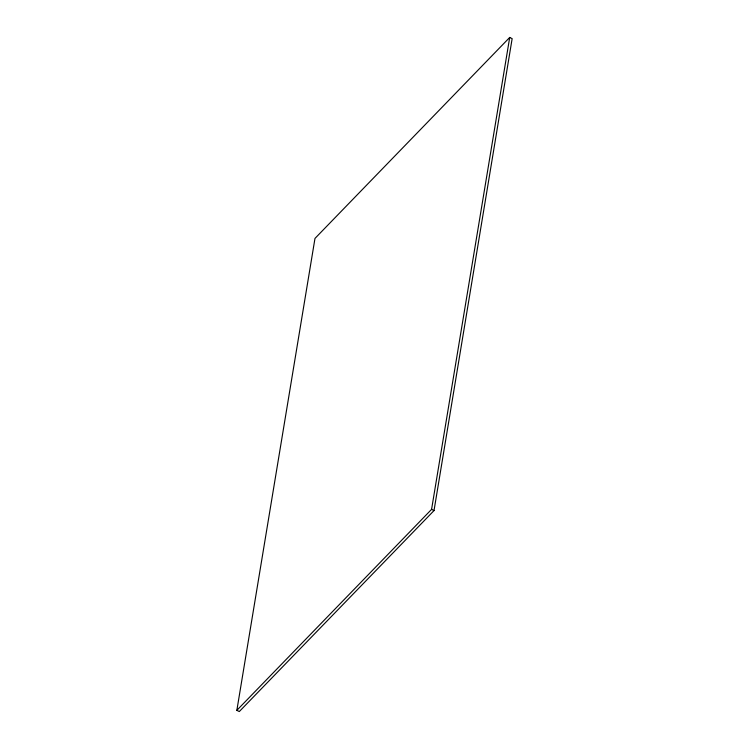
<?xml version="1.0" encoding="UTF-8"?>
<svg xmlns="http://www.w3.org/2000/svg" width="749" height="749" viewBox="0 0 749 749"><rect width="100%" height="100%" fill="white"/><g stroke="black" fill="none" stroke-linecap="round" stroke-linejoin="round"><path stroke-width="1.12" d="M236.853 710.342L314.983 238.416L509.704 37.45L512.147 38.658L434.017 510.584L239.296 711.55L236.853 710.342L431.574 509.376L509.704 37.45M431.574 509.376L434.017 510.584"/></g></svg>
